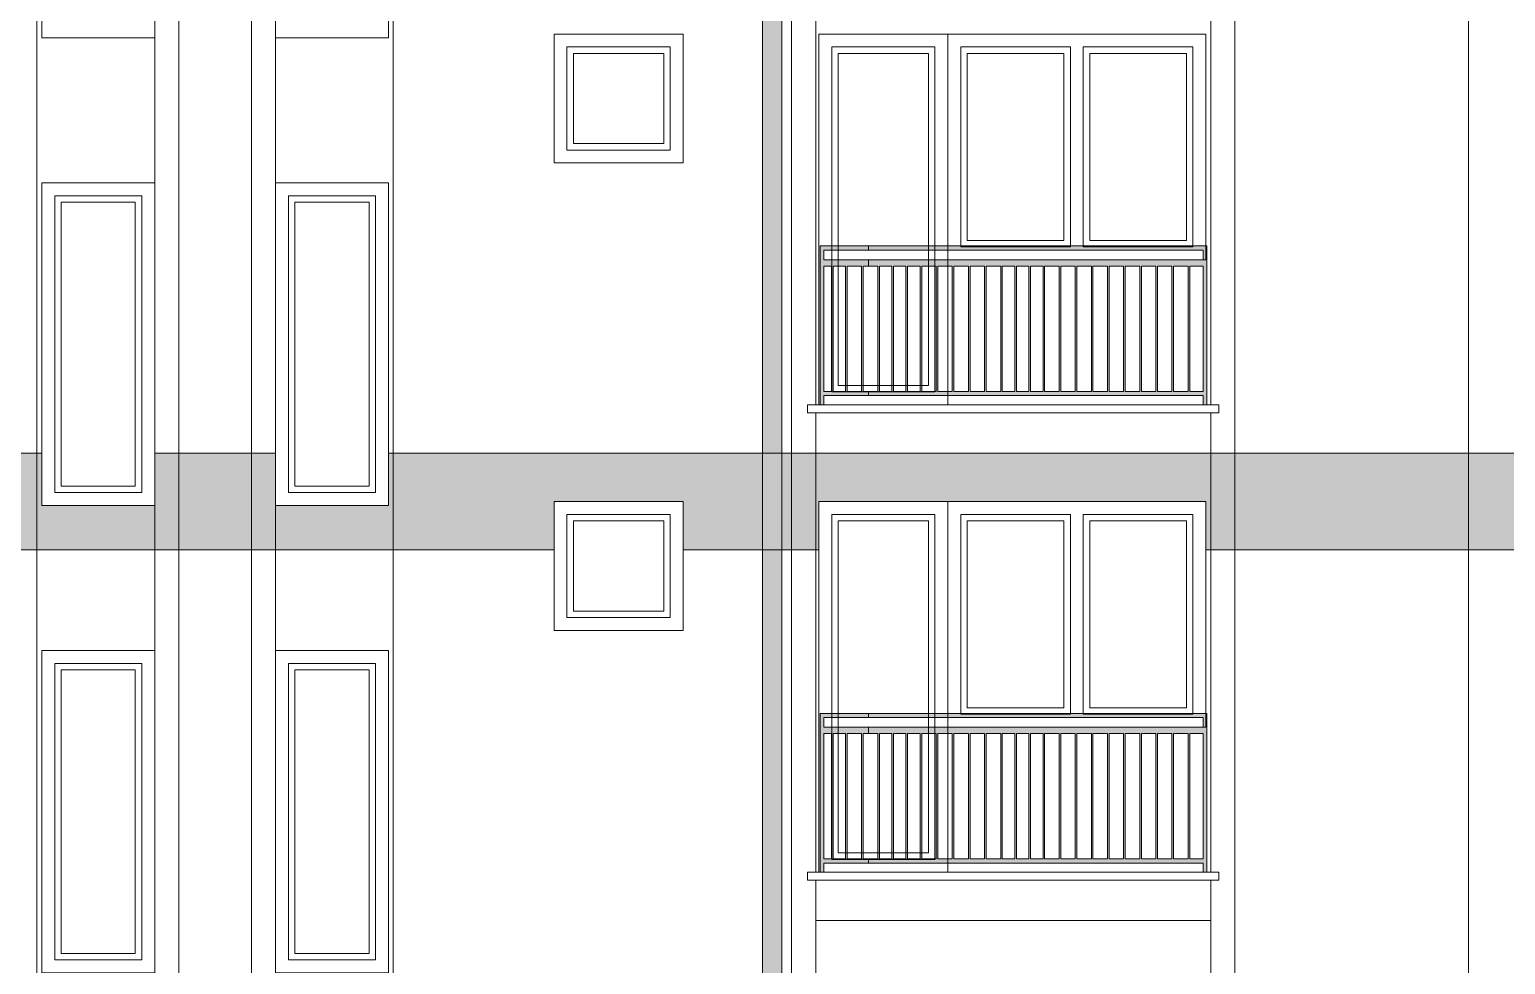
# Model space of a CAD drawing. Header units: feet. Extents: x 2791058 to 2855058, y -67651 to -18651.
# Drawn here: x 2806048 to 2810626, y -35455 to -32555 of the extents above; entities that cross this region are included whole.
import ezdxf

# ---------------------------------------------------------------- set-up
doc = ezdxf.new("R2010")
doc.units = ezdxf.units.FT
doc.header["$MEASUREMENT"] = 0
doc.linetypes.add('Hidden Line', pattern=[195.611112, 141.111112, -54.5])
doc.layers.add('Exterior walls', color=7, linetype='Continuous')
for name, color, linetype, lineweight in [('Exterior walls_Pen_No__1', 7, 'Continuous', 0), ('Exterior walls_Pen_No__80', 3, 'Continuous', 0), ('Lines_Pen_No__20', 1, 'Continuous', 0), ('Shell - Roof_Pen_No__20', 1, 'Continuous', 0), ('Shell - Roof_Pen_No__21', 7, 'Continuous', 0)]:
    doc.layers.add(name, color=color, linetype=linetype, lineweight=lineweight)
doc.layers.add('Structural - Bearing_Pen_No__61', color=7, linetype='Continuous', lineweight=0, true_color=0x6a6a6a)

# ---------------------------------------------------------------- blocks, each defined once
blk = doc.blocks.new('Wall_4', base_point=(2808321.6, -30968.5))
at = {"layer": 'Exterior walls', "linetype": 'Continuous', "lineweight": 0}
blk.add_hatch(color=255, dxfattribs=at).paths.add_polyline_path([(2808321.6, -30968.5), (2808321.6, -36792.4), (2808381.6, -36780.3), (2808381.6, -30968.5)])
at = {"layer": 'Exterior walls_Pen_No__1', "color": 7, "linetype": 'Continuous', "lineweight": 0, "flags": 128}
for points in [[(2808321.6, -30968.5), (2808321.6, -36792.4)], [(2808381.6, -30968.5), (2808321.6, -30968.5)], [(2808381.6, -36780.3), (2808381.6, -30968.5)]]:
    blk.add_lwpolyline(points, dxfattribs=at)

msp = doc.modelspace()

# ---------------------------------------------------------------- hatches: boundary and pattern name
at = {"layer": 'Exterior walls_Pen_No__80', "linetype": 'Continuous', "lineweight": 0, "true_color": 0x7fff7f}
msp.add_hatch(color=91, dxfattribs=at).paths.add_polyline_path([(2802711.6, -34168.5), (2802711.6, -33868.5), (2806086.6, -33868.5), (2806086.6, -34030.5), (2806436.6, -34030.5), (2806436.6, -33868.5), (2806811.6, -33868.5), (2806811.6, -34030.5), (2807161.6, -34030.5), (2807161.6, -33868.5), (2813861.6, -33868.5), (2813861.6, -34030.5), (2814211.6, -34030.5), (2814211.6, -33868.5), (2814586.6, -33868.5), (2814586.6, -34030.5), (2814936.6, -34030.5), (2814936.6, -33868.5), (2818311.6, -33868.5), (2818311.6, -34168.5), (2817496.6, -34168.5), (2817496.6, -34018.5), (2816296.6, -34018.5), (2816296.6, -34168.5), (2815861.2, -34168.5), (2815861.2, -34018.5), (2815461.2, -34018.5), (2815461.2, -34168.5), (2813350.4, -34168.5), (2813350.4, -34018.5), (2812950.4, -34018.5), (2812950.4, -34168.5), (2812521.6, -34168.5), (2812521.6, -34018.5), (2811321.6, -34018.5), (2811321.6, -34168.5), (2809696.6, -34168.5), (2809696.6, -34018.5), (2808496.6, -34018.5), (2808496.6, -34168.5), (2808075.3, -34168.5), (2808075.3, -34018.5), (2807675.3, -34018.5), (2807675.3, -34168.5), (2805496.7, -34168.5), (2805496.7, -34018.5), (2805096.7, -34018.5), (2805096.7, -34168.5), (2804721.6, -34168.5), (2804721.6, -34018.5), (2803521.6, -34018.5), (2803521.6, -34168.5)])
at = {"layer": 'Structural - Bearing_Pen_No__61', "linetype": 'Continuous', "lineweight": 0, "true_color": 0x6a6a6a}
h = msp.add_hatch(color=251, dxfattribs=at)
h.paths.add_polyline_path([(2808500.1, -33225.9), (2808500.1, -33718.5), (2808512.1, -33718.5), (2808512.1, -33689.8), (2808650.1, -33689.8), (2808650.1, -33677.3), (2808634.1, -33677.3), (2808634.1, -33288.5), (2808650.1, -33288.5), (2808650.1, -33268.5), (2808512.1, -33268.5), (2808512.1, -33238.5), (2808650.1, -33238.5), (2808650.1, -33225.9), (2808512.1, -33225.9)])
h.paths.add_polyline_path([(2808512.1, -33288.5), (2808535.3, -33288.5), (2808535.3, -33677.3), (2808512.1, -33677.3)], flags=0)
h.paths.add_polyline_path([(2808540.3, -33288.5), (2808579.1, -33288.5), (2808579.1, -33677.3), (2808540.3, -33677.3)], flags=0)
h.paths.add_polyline_path([(2808584.1, -33288.5), (2808629.1, -33288.5), (2808629.1, -33677.3), (2808584.1, -33677.3)], flags=0)
h = msp.add_hatch(color=251, dxfattribs=at)
h.paths.add_polyline_path([(2808650.1, -33689.8), (2809688.1, -33689.8), (2809688.1, -33718.5), (2809700.1, -33718.5), (2809700.1, -33225.9), (2809688.1, -33225.9), (2808650.1, -33225.9), (2808650.1, -33238.5), (2809688.1, -33238.5), (2809688.1, -33268.5), (2808650.1, -33268.5), (2808650.1, -33288.5), (2808679.1, -33288.5), (2808679.1, -33677.3), (2808650.1, -33677.3)])
h.paths.add_polyline_path([(2808684.1, -33677.3), (2808684.1, -33288.5), (2808722.8, -33288.5), (2808722.8, -33677.3)], flags=0)
h.paths.add_polyline_path([(2808766.6, -33677.3), (2808727.8, -33677.3), (2808727.8, -33288.5), (2808766.6, -33288.5)], flags=0)
h.paths.add_polyline_path([(2808771.6, -33288.5), (2808810.3, -33288.5), (2808810.3, -33677.3), (2808771.6, -33677.3)], flags=0)
h.paths.add_polyline_path([(2808860.3, -33677.3), (2808815.3, -33677.3), (2808815.3, -33288.5), (2808860.3, -33288.5)], flags=0)
h.paths.add_polyline_path([(2808865.3, -33677.3), (2808865.3, -33288.5), (2808910.3, -33288.5), (2808910.3, -33677.3)], flags=0)
h.paths.add_polyline_path([(2808915.3, -33288.5), (2808960.3, -33288.5), (2808960.3, -33677.3), (2808915.3, -33677.3)], flags=0)
h.paths.add_polyline_path([(2808965.3, -33288.5), (2809010.3, -33288.5), (2809010.3, -33677.3), (2808965.3, -33677.3)], flags=0)
h.paths.add_polyline_path([(2809015.3, -33677.3), (2809015.3, -33288.5), (2809060.3, -33288.5), (2809060.3, -33677.3)], flags=0)
h.paths.add_polyline_path([(2809104.1, -33677.3), (2809065.3, -33677.3), (2809065.3, -33288.5), (2809104.1, -33288.5)], flags=0)
h.paths.add_polyline_path([(2809109.1, -33288.5), (2809147.8, -33288.5), (2809147.8, -33677.3), (2809109.1, -33677.3)], flags=0)
h.paths.add_polyline_path([(2809152.8, -33288.5), (2809191.6, -33288.5), (2809191.6, -33677.3), (2809152.8, -33677.3)], flags=0)
h.paths.add_polyline_path([(2809196.6, -33677.3), (2809196.6, -33288.5), (2809241.6, -33288.5), (2809241.6, -33677.3)], flags=0)
h.paths.add_polyline_path([(2809291.6, -33677.3), (2809246.6, -33677.3), (2809246.6, -33288.5), (2809291.6, -33288.5)], flags=0)
h.paths.add_polyline_path([(2809341.6, -33677.3), (2809296.6, -33677.3), (2809296.6, -33288.5), (2809341.6, -33288.5)], flags=0)
h.paths.add_polyline_path([(2809346.6, -33677.3), (2809346.6, -33288.5), (2809391.6, -33288.5), (2809391.6, -33677.3)], flags=0)
h.paths.add_polyline_path([(2809396.6, -33677.3), (2809396.6, -33288.5), (2809441.6, -33288.5), (2809441.6, -33677.3)], flags=0)
h.paths.add_polyline_path([(2809446.6, -33288.5), (2809491.6, -33288.5), (2809491.6, -33677.3), (2809446.6, -33677.3)], flags=0)
h.paths.add_polyline_path([(2809496.6, -33677.3), (2809496.6, -33288.5), (2809541.6, -33288.5), (2809541.6, -33677.3)], flags=0)
h.paths.add_polyline_path([(2809546.6, -33288.5), (2809591.6, -33288.5), (2809591.6, -33677.3), (2809546.6, -33677.3)], flags=0)
h.paths.add_polyline_path([(2809596.6, -33677.3), (2809596.6, -33288.5), (2809641.6, -33288.5), (2809641.6, -33677.3)], flags=0)
h.paths.add_polyline_path([(2809646.6, -33288.5), (2809688.1, -33288.5), (2809688.1, -33677.3), (2809646.6, -33677.3)], flags=0)
h = msp.add_hatch(color=251, dxfattribs=at)
h.paths.add_polyline_path([(2808500.1, -34675.9), (2808500.1, -35168.5), (2808512.1, -35168.5), (2808512.1, -35139.8), (2808650.1, -35139.8), (2808650.1, -35127.3), (2808634.1, -35127.3), (2808634.1, -34738.5), (2808650.1, -34738.5), (2808650.1, -34718.5), (2808512.1, -34718.5), (2808512.1, -34688.5), (2808650.1, -34688.5), (2808650.1, -34675.9), (2808512.1, -34675.9)])
h.paths.add_polyline_path([(2808512.1, -34738.5), (2808535.3, -34738.5), (2808535.3, -35127.3), (2808512.1, -35127.3)], flags=0)
h.paths.add_polyline_path([(2808540.3, -34738.5), (2808579.1, -34738.5), (2808579.1, -35127.3), (2808540.3, -35127.3)], flags=0)
h.paths.add_polyline_path([(2808584.1, -34738.5), (2808629.1, -34738.5), (2808629.1, -35127.3), (2808584.1, -35127.3)], flags=0)
h = msp.add_hatch(color=251, dxfattribs=at)
h.paths.add_polyline_path([(2808650.1, -35139.8), (2809688.1, -35139.8), (2809688.1, -35168.5), (2809700.1, -35168.5), (2809700.1, -34675.9), (2809688.1, -34675.9), (2808650.1, -34675.9), (2808650.1, -34688.5), (2809688.1, -34688.5), (2809688.1, -34718.5), (2808650.1, -34718.5), (2808650.1, -34738.5), (2808679.1, -34738.5), (2808679.1, -35127.3), (2808650.1, -35127.3)])
h.paths.add_polyline_path([(2808684.1, -35127.3), (2808684.1, -34738.5), (2808722.8, -34738.5), (2808722.8, -35127.3)], flags=0)
h.paths.add_polyline_path([(2808766.6, -35127.3), (2808727.8, -35127.3), (2808727.8, -34738.5), (2808766.6, -34738.5)], flags=0)
h.paths.add_polyline_path([(2808771.6, -34738.5), (2808810.3, -34738.5), (2808810.3, -35127.3), (2808771.6, -35127.3)], flags=0)
h.paths.add_polyline_path([(2808860.3, -35127.3), (2808815.3, -35127.3), (2808815.3, -34738.5), (2808860.3, -34738.5)], flags=0)
h.paths.add_polyline_path([(2808865.3, -35127.3), (2808865.3, -34738.5), (2808910.3, -34738.5), (2808910.3, -35127.3)], flags=0)
h.paths.add_polyline_path([(2808915.3, -34738.5), (2808960.3, -34738.5), (2808960.3, -35127.3), (2808915.3, -35127.3)], flags=0)
h.paths.add_polyline_path([(2808965.3, -34738.5), (2809010.3, -34738.5), (2809010.3, -35127.3), (2808965.3, -35127.3)], flags=0)
h.paths.add_polyline_path([(2809015.3, -35127.3), (2809015.3, -34738.5), (2809060.3, -34738.5), (2809060.3, -35127.3)], flags=0)
h.paths.add_polyline_path([(2809104.1, -35127.3), (2809065.3, -35127.3), (2809065.3, -34738.5), (2809104.1, -34738.5)], flags=0)
h.paths.add_polyline_path([(2809109.1, -34738.5), (2809147.8, -34738.5), (2809147.8, -35127.3), (2809109.1, -35127.3)], flags=0)
h.paths.add_polyline_path([(2809152.8, -34738.5), (2809191.6, -34738.5), (2809191.6, -35127.3), (2809152.8, -35127.3)], flags=0)
h.paths.add_polyline_path([(2809196.6, -35127.3), (2809196.6, -34738.5), (2809241.6, -34738.5), (2809241.6, -35127.3)], flags=0)
h.paths.add_polyline_path([(2809291.6, -35127.3), (2809246.6, -35127.3), (2809246.6, -34738.5), (2809291.6, -34738.5)], flags=0)
h.paths.add_polyline_path([(2809341.6, -35127.3), (2809296.6, -35127.3), (2809296.6, -34738.5), (2809341.6, -34738.5)], flags=0)
h.paths.add_polyline_path([(2809346.6, -35127.3), (2809346.6, -34738.5), (2809391.6, -34738.5), (2809391.6, -35127.3)], flags=0)
h.paths.add_polyline_path([(2809396.6, -35127.3), (2809396.6, -34738.5), (2809441.6, -34738.5), (2809441.6, -35127.3)], flags=0)
h.paths.add_polyline_path([(2809446.6, -34738.5), (2809491.6, -34738.5), (2809491.6, -35127.3), (2809446.6, -35127.3)], flags=0)
h.paths.add_polyline_path([(2809496.6, -35127.3), (2809496.6, -34738.5), (2809541.6, -34738.5), (2809541.6, -35127.3)], flags=0)
h.paths.add_polyline_path([(2809546.6, -34738.5), (2809591.6, -34738.5), (2809591.6, -35127.3), (2809546.6, -35127.3)], flags=0)
h.paths.add_polyline_path([(2809596.6, -35127.3), (2809596.6, -34738.5), (2809641.6, -34738.5), (2809641.6, -35127.3)], flags=0)
h.paths.add_polyline_path([(2809646.6, -34738.5), (2809688.1, -34738.5), (2809688.1, -35127.3), (2809646.6, -35127.3)], flags=0)

# ---------------------------------------------------------------- linework, layer by layer
at = {"layer": 'Exterior walls_Pen_No__1', "color": 7, "linetype": 'Continuous', "lineweight": 0, "flags": 128}
for points in [[(2802711.6, -33868.5), (2806086.6, -33868.5), (2806086.6, -34030.5), (2806436.6, -34030.5), (2806436.6, -33868.5), (2806811.6, -33868.5), (2806811.6, -34030.5), (2807161.6, -34030.5), (2807161.6, -33868.5), (2813861.6, -33868.5)], [(2811321.6, -34168.5), (2809696.6, -34168.5), (2809696.6, -34018.5), (2808496.6, -34018.5), (2808496.6, -34168.5), (2808075.3, -34168.5), (2808075.3, -34018.5), (2807675.3, -34018.5), (2807675.3, -34168.5), (2805496.7, -34168.5)]]:
    msp.add_lwpolyline(points, dxfattribs=at)
at = {"layer": 'Lines_Pen_No__20', "color": 1, "linetype": 'Hidden Line', "lineweight": 0}
for p, q in [((2807675.3, -32638.5), (2807675.3, -32568.5)), ((2808075.3, -32568.5), (2807675.3, -32568.5)), ((2807675.3, -32638.5), (2807675.3, -32568.5)), ((2808075.3, -32638.5), (2808075.3, -32568.5)), ((2808496.6, -32638.5), (2808496.6, -32568.5)), ((2808496.6, -32568.5), (2809696.6, -32568.5)), ((2809696.6, -32638.5), (2809696.6, -32568.5)), ((2807675.3, -34088.5), (2807675.3, -34018.5)), ((2808075.3, -34018.5), (2807675.3, -34018.5)), ((2807675.3, -34088.5), (2807675.3, -34018.5)), ((2808075.3, -34088.5), (2808075.3, -34018.5)), ((2808496.6, -34088.5), (2808496.6, -34018.5)), ((2808496.6, -34018.5), (2809696.6, -34018.5)), ((2809696.6, -34088.5), (2809696.6, -34018.5))]:
    msp.add_line(p, q, dxfattribs=at)
at = {"layer": 'Lines_Pen_No__20', "color": 1, "linetype": 'Continuous', "lineweight": 0}
for p, q in [((2809256.6, -33208.5), (2809256.6, -32628.5)), ((2809276.6, -33228.5), (2809276.6, -32608.5)), ((2809316.6, -33228.5), (2809316.6, -32608.5)), ((2809336.6, -33208.5), (2809336.6, -32628.5)), ((2809256.6, -34658.5), (2809256.6, -34078.5)), ((2809276.6, -34678.5), (2809276.6, -34058.5)), ((2809316.6, -34678.5), (2809316.6, -34058.5)), ((2809336.6, -34658.5), (2809336.6, -34078.5))]:
    msp.add_line(p, q, dxfattribs=at)
for points in [[(2806086.6, -32580.5), (2806436.6, -32580.5), (2806436.6, -31580.5), (2806086.6, -31580.5)], [(2806811.6, -32580.5), (2807161.6, -32580.5), (2807161.6, -31580.5), (2806811.6, -31580.5)], [(2807675.3, -32568.5), (2808075.3, -32568.5), (2808075.3, -32968.5), (2807675.3, -32968.5)], [(2808896.6, -33718.5), (2808496.6, -33718.5), (2808496.6, -32568.5), (2808896.6, -32568.5)], [(2809696.6, -32568.5), (2808896.6, -32568.5), (2808896.6, -33268.5), (2809696.6, -33268.5)], [(2807715.3, -32608.5), (2808035.3, -32608.5), (2808035.3, -32928.5), (2807715.3, -32928.5)], [(2807735.3, -32628.5), (2808015.3, -32628.5), (2808015.3, -32908.5), (2807735.3, -32908.5)], [(2808856.6, -33678.5), (2808536.6, -33678.5), (2808536.6, -32608.5), (2808856.6, -32608.5)], [(2808836.6, -33658.5), (2808556.6, -33658.5), (2808556.6, -32628.5), (2808836.6, -32628.5)], [(2806086.6, -34030.5), (2806436.6, -34030.5), (2806436.6, -33030.5), (2806086.6, -33030.5)], [(2806811.6, -34030.5), (2807161.6, -34030.5), (2807161.6, -33030.5), (2806811.6, -33030.5)], [(2806126.6, -33990.5), (2806396.6, -33990.5), (2806396.6, -33070.5), (2806126.6, -33070.5)], [(2806146.6, -33970.5), (2806376.6, -33970.5), (2806376.6, -33090.5), (2806146.6, -33090.5)], [(2806851.6, -33990.5), (2807121.6, -33990.5), (2807121.6, -33070.5), (2806851.6, -33070.5)], [(2806871.6, -33970.5), (2807101.6, -33970.5), (2807101.6, -33090.5), (2806871.6, -33090.5)], [(2807675.3, -34018.5), (2808075.3, -34018.5), (2808075.3, -34418.5), (2807675.3, -34418.5)], [(2808896.6, -35168.5), (2808496.6, -35168.5), (2808496.6, -34018.5), (2808896.6, -34018.5)], [(2809696.6, -34018.5), (2808896.6, -34018.5), (2808896.6, -34718.5), (2809696.6, -34718.5)], [(2807715.3, -34058.5), (2808035.3, -34058.5), (2808035.3, -34378.5), (2807715.3, -34378.5)], [(2807735.3, -34078.5), (2808015.3, -34078.5), (2808015.3, -34358.5), (2807735.3, -34358.5)], [(2808856.6, -35128.5), (2808536.6, -35128.5), (2808536.6, -34058.5), (2808856.6, -34058.5)], [(2808836.6, -35108.5), (2808556.6, -35108.5), (2808556.6, -34078.5), (2808836.6, -34078.5)], [(2806086.6, -35480.5), (2806436.6, -35480.5), (2806436.6, -34480.5), (2806086.6, -34480.5)], [(2806811.6, -35480.5), (2807161.6, -35480.5), (2807161.6, -34480.5), (2806811.6, -34480.5)], [(2806126.6, -35440.5), (2806396.6, -35440.5), (2806396.6, -34520.5), (2806126.6, -34520.5)], [(2806146.6, -35420.5), (2806376.6, -35420.5), (2806376.6, -34540.5), (2806146.6, -34540.5)], [(2806851.6, -35440.5), (2807121.6, -35440.5), (2807121.6, -34520.5), (2806851.6, -34520.5)], [(2806871.6, -35420.5), (2807101.6, -35420.5), (2807101.6, -34540.5), (2806871.6, -34540.5)]]:
    msp.add_lwpolyline(points, close=True, dxfattribs=at)
for points in [[(2809276.6, -32608.5), (2808936.6, -32608.5), (2808936.6, -33228.5), (2809276.6, -33228.5)], [(2809256.6, -32628.5), (2808956.6, -32628.5), (2808956.6, -33208.5), (2809256.6, -33208.5)], [(2809316.6, -33228.5), (2809656.6, -33228.5), (2809656.6, -32608.5), (2809316.6, -32608.5)], [(2809336.6, -33208.5), (2809636.6, -33208.5), (2809636.6, -32628.5), (2809336.6, -32628.5)], [(2809276.6, -34058.5), (2808936.6, -34058.5), (2808936.6, -34678.5), (2809276.6, -34678.5)], [(2809256.6, -34078.5), (2808956.6, -34078.5), (2808956.6, -34658.5), (2809256.6, -34658.5)], [(2809316.6, -34678.5), (2809656.6, -34678.5), (2809656.6, -34058.5), (2809316.6, -34058.5)], [(2809336.6, -34658.5), (2809636.6, -34658.5), (2809636.6, -34078.5), (2809336.6, -34078.5)]]:
    msp.add_lwpolyline(points, dxfattribs=at)
at = {"layer": 'Shell - Roof_Pen_No__20', "color": 1, "linetype": 'Continuous', "lineweight": 0}
for p, q in [((2808075.3, -32568.5), (2807675.3, -32568.5)), ((2807675.3, -32568.5), (2807675.3, -32968.5)), ((2808075.3, -32968.5), (2808075.3, -32568.5)), ((2807675.3, -32968.5), (2808075.3, -32968.5)), ((2808075.3, -34018.5), (2807675.3, -34018.5)), ((2807675.3, -34018.5), (2807675.3, -34418.5)), ((2808075.3, -34418.5), (2808075.3, -34018.5)), ((2807675.3, -34418.5), (2808075.3, -34418.5))]:
    msp.add_line(p, q, dxfattribs=at)
at = {"layer": 'Shell - Roof_Pen_No__21', "color": 7, "linetype": 'Continuous', "lineweight": 0}
for p, q in [((2808411.6, -30968.5), (2808411.6, -36768.5)), ((2809786.6, -30968.5), (2809786.6, -36768.5)), ((2810511.6, -30968.5), (2810511.6, -38168.5)), ((2806071.6, -31083.5), (2806071.6, -37180.8)), ((2807176.6, -31083.5), (2807176.6, -37180.8)), ((2806086.6, -31580.5), (2806086.6, -32580.5)), ((2806436.6, -31580.5), (2806436.6, -32580.5)), ((2806811.6, -31580.5), (2806811.6, -32580.5)), ((2807161.6, -31580.5), (2807161.6, -32580.5)), ((2806436.6, -31676), (2806436.6, -37180.8)), ((2806811.6, -31676), (2806811.6, -37180.8)), ((2806511.6, -31751), (2806511.6, -37180.8)), ((2806736.6, -31751), (2806736.6, -37180.8)), ((2808486.6, -32293.5), (2808486.6, -33718.5)), ((2809711.6, -32293.5), (2809711.6, -33718.5)), ((2806086.6, -32580.5), (2806436.6, -32580.5)), ((2807161.6, -32580.5), (2806811.6, -32580.5)), ((2808486.6, -33718.5), (2808486.6, -32568.5)), ((2808496.6, -32568.5), (2809696.6, -32568.5)), ((2808496.6, -33718.5), (2808496.6, -32568.5)), ((2808896.6, -33718.5), (2808896.6, -32568.5)), ((2809696.6, -32568.5), (2809696.6, -33268.5)), ((2806086.6, -33030.5), (2806436.6, -33030.5)), ((2806086.6, -33030.5), (2806086.6, -34030.5)), ((2806436.6, -33030.5), (2806436.6, -34030.5)), ((2807161.6, -33030.5), (2806811.6, -33030.5)), ((2806811.6, -33030.5), (2806811.6, -34030.5)), ((2807161.6, -33030.5), (2807161.6, -34030.5)), ((2806436.6, -33601), (2806436.6, -33201)), ((2806811.6, -33201), (2806811.6, -33601)), ((2809696.6, -33268.5), (2808896.6, -33268.5)), ((2808461.6, -33743.5), (2808461.6, -33718.5)), ((2808461.6, -33718.5), (2808486.6, -33718.5)), ((2809711.6, -33718.5), (2808486.6, -33718.5)), ((2809736.6, -33718.5), (2809711.6, -33718.5)), ((2809736.6, -33743.5), (2809736.6, -33718.5)), ((2808486.6, -33743.5), (2808461.6, -33743.5)), ((2808486.6, -33743.5), (2808486.6, -33868.5)), ((2808486.6, -33743.5), (2809711.6, -33743.5)), ((2808486.6, -33743.5), (2808486.6, -35168.5)), ((2809711.6, -33743.5), (2809711.6, -33868.5)), ((2809711.6, -33743.5), (2809736.6, -33743.5)), ((2809711.6, -33743.5), (2809711.6, -35168.5)), ((2809711.6, -33868.5), (2808486.6, -33868.5)), ((2806086.6, -34030.5), (2806436.6, -34030.5)), ((2807161.6, -34030.5), (2806811.6, -34030.5)), ((2808486.6, -35168.5), (2808486.6, -34018.5)), ((2808496.6, -34018.5), (2809696.6, -34018.5)), ((2808496.6, -35168.5), (2808496.6, -34018.5)), ((2808896.6, -35168.5), (2808896.6, -34018.5)), ((2809696.6, -34018.5), (2809696.6, -34718.5)), ((2806086.6, -34480.5), (2806436.6, -34480.5)), ((2806086.6, -34480.5), (2806086.6, -35480.5)), ((2806436.6, -34480.5), (2806436.6, -35480.5)), ((2807161.6, -34480.5), (2806811.6, -34480.5)), ((2806811.6, -34480.5), (2806811.6, -35480.5)), ((2807161.6, -34480.5), (2807161.6, -35480.5)), ((2806436.6, -35051), (2806436.6, -34651)), ((2806811.6, -34651), (2806811.6, -35051)), ((2809696.6, -34718.5), (2808896.6, -34718.5)), ((2808461.6, -35193.5), (2808461.6, -35168.5)), ((2808461.6, -35168.5), (2808486.6, -35168.5)), ((2808486.6, -35193.5), (2808461.6, -35193.5)), ((2809711.6, -35168.5), (2808486.6, -35168.5)), ((2808486.6, -35193.5), (2808486.6, -35318.5)), ((2808486.6, -35193.5), (2809711.6, -35193.5)), ((2808486.6, -35193.5), (2808486.6, -36618.5)), ((2809736.6, -35168.5), (2809711.6, -35168.5)), ((2809711.6, -35193.5), (2809711.6, -35318.5)), ((2809711.6, -35193.5), (2809736.6, -35193.5)), ((2809711.6, -35193.5), (2809711.6, -36618.5)), ((2809736.6, -35193.5), (2809736.6, -35168.5)), ((2809711.6, -35318.5), (2808486.6, -35318.5))]:
    msp.add_line(p, q, dxfattribs=at)
at = {"layer": 'Structural - Bearing_Pen_No__61', "color": 251, "linetype": 'Continuous', "lineweight": 0, "true_color": 0x6a6a6a, "flags": 128}
for points in [[(2808500.1, -33225.9), (2808500.1, -33718.5), (2808512.1, -33718.5), (2808512.1, -33689.8), (2808650.1, -33689.8), (2808650.1, -33677.3), (2808634.1, -33677.3), (2808634.1, -33288.5), (2808650.1, -33288.5), (2808650.1, -33268.5), (2808512.1, -33268.5), (2808512.1, -33238.5), (2808650.1, -33238.5), (2808650.1, -33225.9), (2808512.1, -33225.9)], [(2808650.1, -33689.8), (2809688.1, -33689.8), (2809688.1, -33718.5), (2809700.1, -33718.5), (2809700.1, -33225.9), (2809688.1, -33225.9), (2808650.1, -33225.9), (2808650.1, -33238.5), (2809688.1, -33238.5), (2809688.1, -33268.5), (2808650.1, -33268.5), (2808650.1, -33288.5), (2808679.1, -33288.5), (2808679.1, -33677.3), (2808650.1, -33677.3)], [(2808512.1, -33288.5), (2808535.3, -33288.5), (2808535.3, -33677.3), (2808512.1, -33677.3)], [(2808540.3, -33288.5), (2808579.1, -33288.5), (2808579.1, -33677.3), (2808540.3, -33677.3)], [(2808584.1, -33288.5), (2808629.1, -33288.5), (2808629.1, -33677.3), (2808584.1, -33677.3)], [(2808684.1, -33677.3), (2808684.1, -33288.5), (2808722.8, -33288.5), (2808722.8, -33677.3)], [(2808766.6, -33677.3), (2808727.8, -33677.3), (2808727.8, -33288.5), (2808766.6, -33288.5)], [(2808771.6, -33288.5), (2808810.3, -33288.5), (2808810.3, -33677.3), (2808771.6, -33677.3)], [(2808860.3, -33677.3), (2808815.3, -33677.3), (2808815.3, -33288.5), (2808860.3, -33288.5)], [(2808865.3, -33677.3), (2808865.3, -33288.5), (2808910.3, -33288.5), (2808910.3, -33677.3)], [(2808915.3, -33288.5), (2808960.3, -33288.5), (2808960.3, -33677.3), (2808915.3, -33677.3)], [(2808965.3, -33288.5), (2809010.3, -33288.5), (2809010.3, -33677.3), (2808965.3, -33677.3)], [(2809015.3, -33677.3), (2809015.3, -33288.5), (2809060.3, -33288.5), (2809060.3, -33677.3)], [(2809104.1, -33677.3), (2809065.3, -33677.3), (2809065.3, -33288.5), (2809104.1, -33288.5)], [(2809109.1, -33288.5), (2809147.8, -33288.5), (2809147.8, -33677.3), (2809109.1, -33677.3)], [(2809152.8, -33288.5), (2809191.6, -33288.5), (2809191.6, -33677.3), (2809152.8, -33677.3)], [(2809196.6, -33677.3), (2809196.6, -33288.5), (2809241.6, -33288.5), (2809241.6, -33677.3)], [(2809291.6, -33677.3), (2809246.6, -33677.3), (2809246.6, -33288.5), (2809291.6, -33288.5)], [(2809341.6, -33677.3), (2809296.6, -33677.3), (2809296.6, -33288.5), (2809341.6, -33288.5)], [(2809346.6, -33677.3), (2809346.6, -33288.5), (2809391.6, -33288.5), (2809391.6, -33677.3)], [(2809396.6, -33677.3), (2809396.6, -33288.5), (2809441.6, -33288.5), (2809441.6, -33677.3)], [(2809446.6, -33288.5), (2809491.6, -33288.5), (2809491.6, -33677.3), (2809446.6, -33677.3)], [(2809496.6, -33677.3), (2809496.6, -33288.5), (2809541.6, -33288.5), (2809541.6, -33677.3)], [(2809546.6, -33288.5), (2809591.6, -33288.5), (2809591.6, -33677.3), (2809546.6, -33677.3)], [(2809596.6, -33677.3), (2809596.6, -33288.5), (2809641.6, -33288.5), (2809641.6, -33677.3)], [(2809646.6, -33288.5), (2809688.1, -33288.5), (2809688.1, -33677.3), (2809646.6, -33677.3)], [(2808500.1, -34675.9), (2808500.1, -35168.5), (2808512.1, -35168.5), (2808512.1, -35139.8), (2808650.1, -35139.8), (2808650.1, -35127.3), (2808634.1, -35127.3), (2808634.1, -34738.5), (2808650.1, -34738.5), (2808650.1, -34718.5), (2808512.1, -34718.5), (2808512.1, -34688.5), (2808650.1, -34688.5), (2808650.1, -34675.9), (2808512.1, -34675.9)], [(2808650.1, -35139.8), (2809688.1, -35139.8), (2809688.1, -35168.5), (2809700.1, -35168.5), (2809700.1, -34675.9), (2809688.1, -34675.9), (2808650.1, -34675.9), (2808650.1, -34688.5), (2809688.1, -34688.5), (2809688.1, -34718.5), (2808650.1, -34718.5), (2808650.1, -34738.5), (2808679.1, -34738.5), (2808679.1, -35127.3), (2808650.1, -35127.3)], [(2808512.1, -34738.5), (2808535.3, -34738.5), (2808535.3, -35127.3), (2808512.1, -35127.3)], [(2808540.3, -34738.5), (2808579.1, -34738.5), (2808579.1, -35127.3), (2808540.3, -35127.3)], [(2808584.1, -34738.5), (2808629.1, -34738.5), (2808629.1, -35127.3), (2808584.1, -35127.3)], [(2808684.1, -35127.3), (2808684.1, -34738.5), (2808722.8, -34738.5), (2808722.8, -35127.3)], [(2808766.6, -35127.3), (2808727.8, -35127.3), (2808727.8, -34738.5), (2808766.6, -34738.5)], [(2808771.6, -34738.5), (2808810.3, -34738.5), (2808810.3, -35127.3), (2808771.6, -35127.3)], [(2808860.3, -35127.3), (2808815.3, -35127.3), (2808815.3, -34738.5), (2808860.3, -34738.5)], [(2808865.3, -35127.3), (2808865.3, -34738.5), (2808910.3, -34738.5), (2808910.3, -35127.3)], [(2808915.3, -34738.5), (2808960.3, -34738.5), (2808960.3, -35127.3), (2808915.3, -35127.3)], [(2808965.3, -34738.5), (2809010.3, -34738.5), (2809010.3, -35127.3), (2808965.3, -35127.3)], [(2809015.3, -35127.3), (2809015.3, -34738.5), (2809060.3, -34738.5), (2809060.3, -35127.3)], [(2809104.1, -35127.3), (2809065.3, -35127.3), (2809065.3, -34738.5), (2809104.1, -34738.5)], [(2809109.1, -34738.5), (2809147.8, -34738.5), (2809147.8, -35127.3), (2809109.1, -35127.3)], [(2809152.8, -34738.5), (2809191.6, -34738.5), (2809191.6, -35127.3), (2809152.8, -35127.3)], [(2809196.6, -35127.3), (2809196.6, -34738.5), (2809241.6, -34738.5), (2809241.6, -35127.3)], [(2809291.6, -35127.3), (2809246.6, -35127.3), (2809246.6, -34738.5), (2809291.6, -34738.5)], [(2809341.6, -35127.3), (2809296.6, -35127.3), (2809296.6, -34738.5), (2809341.6, -34738.5)], [(2809346.6, -35127.3), (2809346.6, -34738.5), (2809391.6, -34738.5), (2809391.6, -35127.3)], [(2809396.6, -35127.3), (2809396.6, -34738.5), (2809441.6, -34738.5), (2809441.6, -35127.3)], [(2809446.6, -34738.5), (2809491.6, -34738.5), (2809491.6, -35127.3), (2809446.6, -35127.3)], [(2809496.6, -35127.3), (2809496.6, -34738.5), (2809541.6, -34738.5), (2809541.6, -35127.3)], [(2809546.6, -34738.5), (2809591.6, -34738.5), (2809591.6, -35127.3), (2809546.6, -35127.3)], [(2809596.6, -35127.3), (2809596.6, -34738.5), (2809641.6, -34738.5), (2809641.6, -35127.3)], [(2809646.6, -34738.5), (2809688.1, -34738.5), (2809688.1, -35127.3), (2809646.6, -35127.3)]]:
    msp.add_lwpolyline(points, close=True, dxfattribs=at)

# ---------------------------------------------------------------- block references
at = {"layer": 'Exterior walls', "color": 7, "lineweight": 0}
msp.add_blockref('Wall_4', (2808321.6, -30968.5), dxfattribs=at)

doc.saveas('drawing.dxf')
